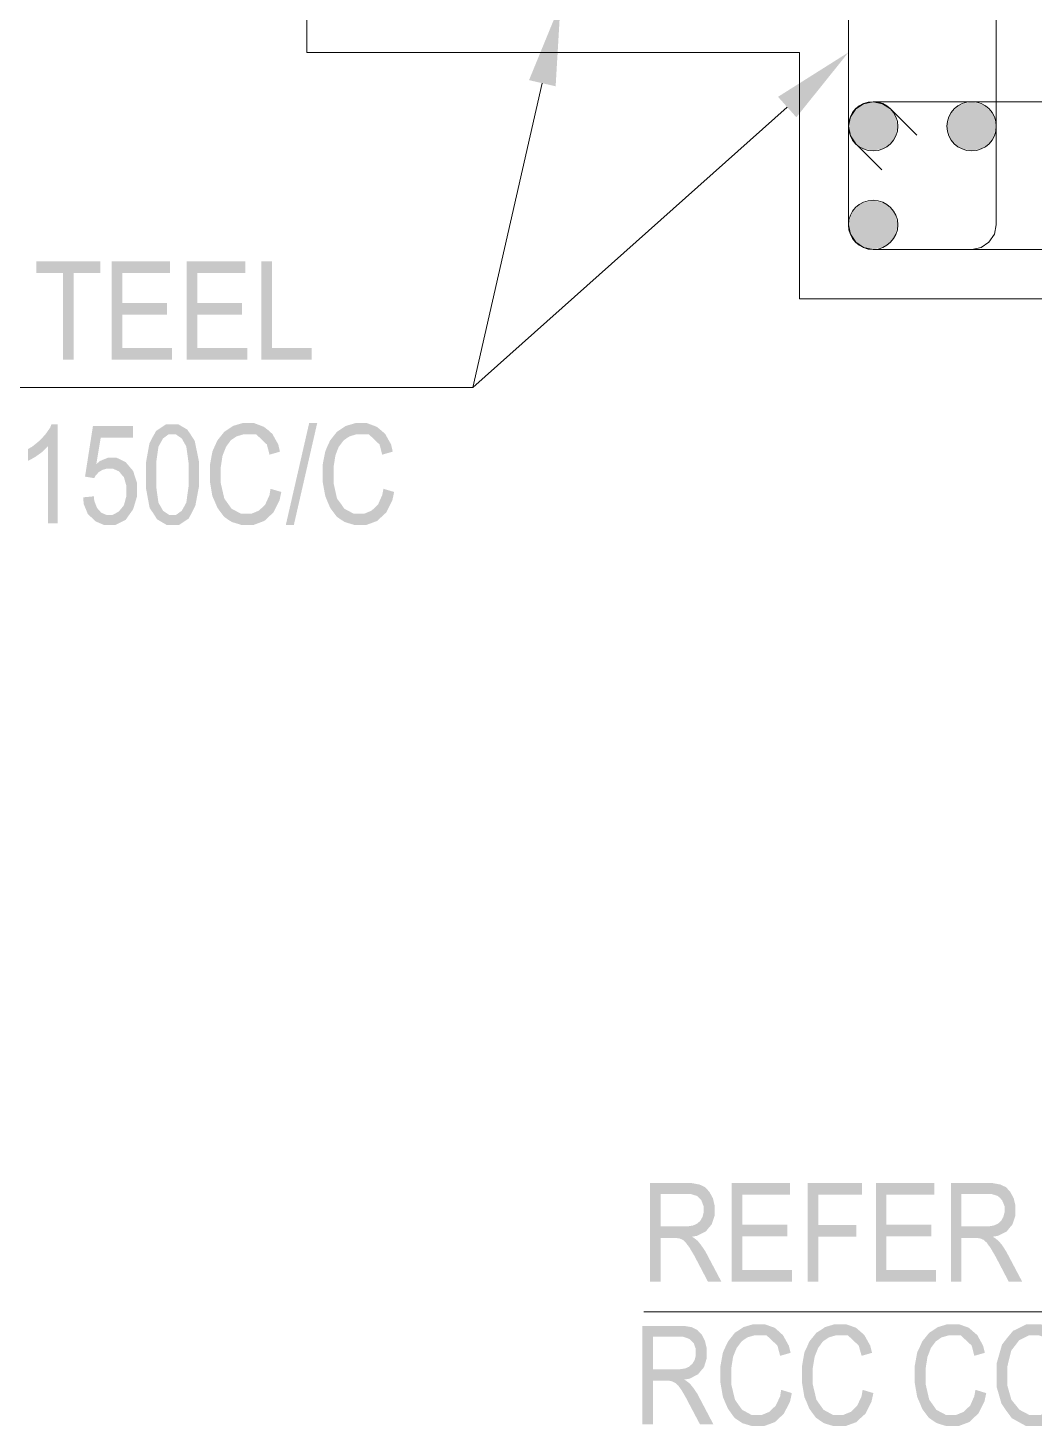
# Model space of a CAD drawing. Header units: millimetres. Extents: x 51.5 to 74.8, y 0.8 to 17.2.
# Drawn here: x 67.905 to 68.707, y 3.187 to 4.302 of the extents above; entities that cross this region are included whole.
import ezdxf

# ---------------------------------------------------------------- set-up
doc = ezdxf.new("R2010")
doc.units = ezdxf.units.MM
doc.layers.add('PDF_Geomertry', color=7, linetype='Continuous')
doc.layers.add('PDF_Solid Fills', color=7, linetype='Continuous')

msp = doc.modelspace()

# ---------------------------------------------------------------- hatches: boundary and pattern name
at = {"layer": 'PDF_Solid Fills', "transparency": 33554559}
for points in [[(67.933, 4.0372), (67.933, 4.1065), (67.9118, 4.1065), (67.9118, 4.1156), (67.9627, 4.1156), (67.9627, 4.1065), (67.9415, 4.1065), (67.9415, 4.0372)], [(67.9716, 4.0372), (67.9716, 4.1156), (68.0182, 4.1156), (68.0182, 4.1065), (67.9801, 4.1065), (67.9801, 4.0824), (68.0158, 4.0824), (68.0158, 4.0731), (67.9801, 4.0731), (67.9801, 4.0465), (68.0197, 4.0465), (68.0197, 4.0372)], [(68.0316, 4.0372), (68.0316, 4.1156), (68.0782, 4.1156), (68.0782, 4.1065), (68.0401, 4.1065), (68.0401, 4.0824), (68.0757, 4.0824), (68.0757, 4.0731), (68.0401, 4.0731), (68.0401, 4.0465), (68.0797, 4.0465), (68.0797, 4.0372)], [(68.0909, 4.0372), (68.0909, 4.1156), (68.0994, 4.1156), (68.0994, 4.0465), (68.1311, 4.0465), (68.1311, 4.0372)], [(67.9288, 3.9069), (67.9209, 3.9069), (67.9209, 3.9683), (67.9195, 3.9668), (67.9159, 3.9634), (67.9136, 3.9618), (67.9113, 3.9601), (67.907, 3.9576), (67.9051, 3.9568), (67.9051, 3.9661), (67.9084, 3.968), (67.9141, 3.9726), (67.9166, 3.9752), (67.9191, 3.978), (67.9227, 3.9831), (67.9237, 3.9858), (67.9288, 3.9858)], [(67.9491, 3.9276), (67.9575, 3.9284), (67.9579, 3.9247), (67.9601, 3.9191), (67.9618, 3.9172), (67.9634, 3.9154), (67.9675, 3.9136), (67.9697, 3.9136), (67.9725, 3.9136), (67.9773, 3.9162), (67.9794, 3.9187), (67.9815, 3.9213), (67.9834, 3.9284), (67.9834, 3.9329), (67.9834, 3.937), (67.9815, 3.9436), (67.9795, 3.9459), (67.9776, 3.9483), (67.9726, 3.9505), (67.9697, 3.9505), (67.9679, 3.9505), (67.9645, 3.9495), (67.9629, 3.9486), (67.9613, 3.9476), (67.9588, 3.9447), (67.9579, 3.9429), (67.9505, 3.9441), (67.9568, 3.9844), (67.9887, 3.9844), (67.9887, 3.9752), (67.963, 3.9752), (67.9595, 3.9541), (67.9625, 3.9566), (67.9686, 3.9591), (67.9718, 3.9591), (67.9758, 3.9591), (67.9829, 3.9556), (67.9858, 3.9522), (67.9888, 3.9487), (67.9918, 3.9394), (67.9918, 3.9336), (67.9918, 3.9279), (67.9888, 3.918), (67.9858, 3.9138), (67.9829, 3.9097), (67.9748, 3.9056), (67.9698, 3.9056), (67.9655, 3.9056), (67.9586, 3.9086), (67.9557, 3.9115), (67.9527, 3.9144), (67.9494, 3.9224)], [(68.0983, 3.9344), (68.1069, 3.9319), (68.1055, 3.9252), (68.1005, 3.9154), (68.097, 3.9122), (68.0934, 3.9088), (68.0848, 3.9056), (68.0797, 3.9056), (68.0752, 3.9056), (68.0676, 3.9079), (68.0644, 3.9099), (68.0612, 3.9122), (68.0561, 3.9191), (68.054, 3.924), (68.0519, 3.9288), (68.05, 3.9402), (68.05, 3.9468), (68.05, 3.9533), (68.052, 3.9641), (68.054, 3.9687), (68.0561, 3.9731), (68.0615, 3.9799), (68.065, 3.9822), (68.0684, 3.9845), (68.0761, 3.9868), (68.0804, 3.9868), (68.0851, 3.9868), (68.093, 3.9838), (68.0965, 3.9811), (68.0998, 3.9781), (68.1045, 3.9697), (68.1058, 3.964), (68.0975, 3.9616), (68.0954, 3.9697), (68.0868, 3.9779), (68.0802, 3.9779), (68.077, 3.9779), (68.0713, 3.9762), (68.069, 3.9747), (68.0666, 3.973), (68.0629, 3.9679), (68.0615, 3.9644), (68.0601, 3.9609), (68.0587, 3.952), (68.0587, 3.9468), (68.0587, 3.9387), (68.0615, 3.9266), (68.0644, 3.9226), (68.0672, 3.9186), (68.0748, 3.9145), (68.0795, 3.9145), (68.083, 3.9145), (68.089, 3.917), (68.0916, 3.9194), (68.0941, 3.9219), (68.0975, 3.9294)], [(68.1883, 3.9344), (68.1968, 3.9319), (68.1954, 3.9252), (68.1904, 3.9154), (68.1869, 3.9122), (68.1833, 3.9088), (68.1747, 3.9056), (68.1695, 3.9056), (68.1651, 3.9056), (68.1575, 3.9079), (68.1543, 3.9099), (68.1511, 3.9122), (68.1459, 3.9191), (68.1438, 3.924), (68.1419, 3.9288), (68.1398, 3.9402), (68.1398, 3.9468), (68.1398, 3.9533), (68.1419, 3.9641), (68.1438, 3.9687), (68.1459, 3.9731), (68.1513, 3.9799), (68.1548, 3.9822), (68.1583, 3.9845), (68.1661, 3.9868), (68.1702, 3.9868), (68.175, 3.9868), (68.183, 3.9838), (68.1863, 3.9811), (68.1897, 3.9781), (68.1944, 3.9697), (68.1957, 3.964), (68.1873, 3.9616), (68.1852, 3.9697), (68.1766, 3.9779), (68.1701, 3.9779), (68.1669, 3.9779), (68.1613, 3.9762), (68.159, 3.9747), (68.1566, 3.973), (68.1527, 3.9679), (68.1513, 3.9644), (68.15, 3.9609), (68.1486, 3.952), (68.1486, 3.9468), (68.1486, 3.9387), (68.1513, 3.9266), (68.1543, 3.9226), (68.157, 3.9186), (68.1647, 3.9145), (68.1694, 3.9145), (68.1729, 3.9145), (68.1788, 3.917), (68.1815, 3.9194), (68.184, 3.9219), (68.1873, 3.9294)], [(68.4658, 3.3026), (68.4658, 3.3811), (68.5123, 3.3811), (68.5123, 3.3718), (68.4743, 3.3718), (68.4743, 3.3479), (68.51, 3.3479), (68.51, 3.3386), (68.4743, 3.3386), (68.4743, 3.3119), (68.5138, 3.3119), (68.5138, 3.3026)], [(68.5262, 3.3026), (68.5262, 3.3811), (68.5695, 3.3811), (68.5695, 3.3718), (68.5347, 3.3718), (68.5347, 3.3476), (68.565, 3.3476), (68.565, 3.3383), (68.5347, 3.3383), (68.5347, 3.3026)], [(68.5807, 3.3026), (68.5807, 3.3811), (68.6272, 3.3811), (68.6272, 3.3718), (68.5891, 3.3718), (68.5891, 3.3479), (68.6248, 3.3479), (68.6248, 3.3386), (68.5891, 3.3386), (68.5891, 3.3119), (68.6287, 3.3119), (68.6287, 3.3026)], [(68.5052, 3.2163), (68.5137, 3.2137), (68.5123, 3.207), (68.5073, 3.1972), (68.5038, 3.194), (68.5002, 3.1906), (68.4916, 3.1874), (68.4865, 3.1874), (68.482, 3.1874), (68.4744, 3.1897), (68.4712, 3.1918), (68.468, 3.194), (68.4629, 3.2011), (68.4608, 3.2058), (68.4588, 3.2106), (68.4568, 3.222), (68.4568, 3.2286), (68.4568, 3.2351), (68.4588, 3.2461), (68.4608, 3.2505), (68.4629, 3.2549), (68.4683, 3.2618), (68.4718, 3.264), (68.4752, 3.2663), (68.483, 3.2686), (68.4873, 3.2686), (68.4919, 3.2686), (68.5, 3.2658), (68.5033, 3.2629), (68.5066, 3.2599), (68.5113, 3.2515), (68.5127, 3.2458), (68.5044, 3.2434), (68.5022, 3.2516), (68.4936, 3.2597), (68.487, 3.2597), (68.4838, 3.2597), (68.4783, 3.2581), (68.4759, 3.2565), (68.4736, 3.2548), (68.4698, 3.2497), (68.4683, 3.2462), (68.4669, 3.2427), (68.4655, 3.2338), (68.4655, 3.2286), (68.4655, 3.2205), (68.4684, 3.2084), (68.4712, 3.2044), (68.4741, 3.2004), (68.4816, 3.1963), (68.4863, 3.1963), (68.4898, 3.1963), (68.4959, 3.1988), (68.4984, 3.2013), (68.5009, 3.2037), (68.5044, 3.2112)], [(68.5701, 3.2163), (68.5787, 3.2137), (68.5772, 3.207), (68.5723, 3.1972), (68.5687, 3.194), (68.5652, 3.1906), (68.5565, 3.1874), (68.5515, 3.1874), (68.5469, 3.1874), (68.5393, 3.1897), (68.5362, 3.1918), (68.533, 3.194), (68.5277, 3.2011), (68.5258, 3.2058), (68.5237, 3.2106), (68.5218, 3.222), (68.5218, 3.2286), (68.5218, 3.2351), (68.5237, 3.2461), (68.5258, 3.2505), (68.5277, 3.2549), (68.5333, 3.2618), (68.5368, 3.264), (68.5402, 3.2663), (68.5479, 3.2686), (68.5522, 3.2686), (68.5568, 3.2686), (68.5648, 3.2658), (68.5682, 3.2629), (68.5715, 3.2599), (68.5762, 3.2515), (68.5776, 3.2458), (68.5693, 3.2434), (68.567, 3.2516), (68.5584, 3.2597), (68.552, 3.2597), (68.5487, 3.2597), (68.5432, 3.2581), (68.5408, 3.2565), (68.5384, 3.2548), (68.5347, 3.2497), (68.5333, 3.2462), (68.5319, 3.2427), (68.5304, 3.2338), (68.5304, 3.2286), (68.5304, 3.2205), (68.5333, 3.2084), (68.5361, 3.2044), (68.539, 3.2004), (68.5465, 3.1963), (68.5512, 3.1963), (68.5547, 3.1963), (68.5608, 3.1988), (68.5633, 3.2013), (68.5658, 3.2037), (68.5693, 3.2112)], [(68.66, 3.2163), (68.6686, 3.2137), (68.6672, 3.207), (68.6622, 3.1972), (68.6586, 3.194), (68.6551, 3.1906), (68.6465, 3.1874), (68.6413, 3.1874), (68.6369, 3.1874), (68.6293, 3.1897), (68.6261, 3.1918), (68.6229, 3.194), (68.6176, 3.2011), (68.6157, 3.2058), (68.6136, 3.2106), (68.6116, 3.222), (68.6116, 3.2286), (68.6116, 3.2351), (68.6136, 3.2461), (68.6157, 3.2505), (68.6176, 3.2549), (68.6232, 3.2618), (68.6266, 3.264), (68.6301, 3.2663), (68.6377, 3.2686), (68.642, 3.2686), (68.6468, 3.2686), (68.6547, 3.2658), (68.658, 3.2629), (68.6615, 3.2599), (68.6661, 3.2515), (68.6675, 3.2458), (68.6591, 3.2434), (68.657, 3.2516), (68.6483, 3.2597), (68.6419, 3.2597), (68.6387, 3.2597), (68.633, 3.2581), (68.6307, 3.2565), (68.6283, 3.2548), (68.6245, 3.2497), (68.6232, 3.2462), (68.6218, 3.2427), (68.6204, 3.2338), (68.6204, 3.2286), (68.6204, 3.2205), (68.6232, 3.2084), (68.6261, 3.2044), (68.6288, 3.2004), (68.6365, 3.1963), (68.6412, 3.1963), (68.6447, 3.1963), (68.6507, 3.1988), (68.6532, 3.2013), (68.6558, 3.2037), (68.6591, 3.2112)]]:
    msp.add_hatch(color=256, dxfattribs=at).paths.add_polyline_path(points)
h = msp.add_hatch(color=256, dxfattribs=at)
h.paths.add_polyline_path([(67.9991, 3.9456), (67.9991, 3.9555), (68.0018, 3.9705), (68.0044, 3.9756), (68.0072, 3.9806), (68.015, 3.9858), (68.0202, 3.9858), (68.0248, 3.9858), (68.032, 3.9816), (68.0347, 3.9776), (68.0379, 3.9726), (68.0412, 3.9566), (68.0412, 3.9456), (68.0412, 3.9358), (68.0384, 3.9209), (68.0358, 3.9158), (68.0332, 3.9108), (68.0254, 3.9056), (68.0201, 3.9056), (68.0155, 3.9056), (68.0079, 3.9101), (68.005, 3.9147), (68.002, 3.9191), (67.9991, 3.9347)])
h.paths.add_polyline_path([(68.0072, 3.9456), (68.0072, 3.9362), (68.009, 3.9233), (68.0109, 3.9201), (68.0127, 3.9168), (68.0175, 3.9136), (68.0204, 3.9136), (68.023, 3.9136), (68.0276, 3.9169), (68.0294, 3.9201), (68.0312, 3.9234), (68.033, 3.9362), (68.033, 3.9456), (68.033, 3.9552), (68.0312, 3.9681), (68.0294, 3.9713), (68.0276, 3.9745), (68.0227, 3.9779), (68.0198, 3.9779), (68.0172, 3.9779), (68.0126, 3.9745), (68.0108, 3.9712), (68.009, 3.968), (68.0072, 3.9552)])
h = msp.add_hatch(color=256, dxfattribs=at)
h.paths.add_polyline_path([(68.4007, 3.3026), (68.4007, 3.3811), (68.4293, 3.3811), (68.4337, 3.3811), (68.4402, 3.3799), (68.4425, 3.3788), (68.4445, 3.3779), (68.448, 3.3741), (68.4494, 3.3716), (68.4508, 3.369), (68.4522, 3.3631), (68.4522, 3.3597), (68.4522, 3.3552), (68.4498, 3.3481), (68.4475, 3.3454), (68.4452, 3.3426), (68.4384, 3.3391), (68.4341, 3.3383), (68.4358, 3.3373), (68.4386, 3.3351), (68.4395, 3.334), (68.4413, 3.3318), (68.4447, 3.3268), (68.4462, 3.324), (68.4575, 3.3026), (68.4468, 3.3026), (68.4382, 3.319), (68.4357, 3.3237), (68.4319, 3.3301), (68.4305, 3.3318), (68.4293, 3.3336), (68.4269, 3.3358), (68.4257, 3.3363), (68.4244, 3.3369), (68.4211, 3.3374), (68.419, 3.3374), (68.4091, 3.3374), (68.4091, 3.3026)])
h.paths.add_polyline_path([(68.4091, 3.3465), (68.4275, 3.3465), (68.4305, 3.3465), (68.4351, 3.3473), (68.4366, 3.348), (68.4382, 3.3487), (68.4407, 3.3509), (68.4416, 3.3524), (68.4425, 3.3541), (68.4434, 3.3577), (68.4434, 3.3597), (68.4434, 3.3627), (68.4416, 3.3673), (68.44, 3.3691), (68.4382, 3.3708), (68.433, 3.3724), (68.4295, 3.3724), (68.4091, 3.3724)])
h = msp.add_hatch(color=256, dxfattribs=at)
h.paths.add_polyline_path([(68.6404, 3.3026), (68.6404, 3.3811), (68.669, 3.3811), (68.6734, 3.3811), (68.68, 3.3799), (68.6822, 3.3788), (68.6843, 3.3779), (68.6877, 3.3741), (68.6891, 3.3716), (68.6905, 3.369), (68.6919, 3.3631), (68.6919, 3.3597), (68.6919, 3.3552), (68.6895, 3.3481), (68.6872, 3.3454), (68.685, 3.3426), (68.6782, 3.3391), (68.6738, 3.3383), (68.6755, 3.3373), (68.6783, 3.3351), (68.6793, 3.334), (68.6811, 3.3318), (68.6844, 3.3268), (68.6859, 3.324), (68.6972, 3.3026), (68.6865, 3.3026), (68.6779, 3.319), (68.6754, 3.3237), (68.6716, 3.3301), (68.6702, 3.3318), (68.669, 3.3336), (68.6666, 3.3358), (68.6654, 3.3363), (68.6641, 3.3369), (68.6608, 3.3374), (68.6587, 3.3374), (68.6488, 3.3374), (68.6488, 3.3026)])
h.paths.add_polyline_path([(68.6488, 3.3465), (68.6672, 3.3465), (68.6702, 3.3465), (68.6748, 3.3473), (68.6763, 3.348), (68.6779, 3.3487), (68.6804, 3.3509), (68.6813, 3.3524), (68.6822, 3.3541), (68.6832, 3.3577), (68.6832, 3.3597), (68.6832, 3.3627), (68.6813, 3.3673), (68.6797, 3.3691), (68.6779, 3.3708), (68.6727, 3.3724), (68.6693, 3.3724), (68.6488, 3.3724)])
h = msp.add_hatch(color=256, dxfattribs=at)
h.paths.add_polyline_path([(68.3945, 3.1888), (68.3945, 3.2673), (68.423, 3.2673), (68.4275, 3.2673), (68.4341, 3.2662), (68.4362, 3.2651), (68.4384, 3.264), (68.4419, 3.2604), (68.4433, 3.2577), (68.4445, 3.2552), (68.4459, 3.2493), (68.4459, 3.2459), (68.4459, 3.2415), (68.4437, 3.2343), (68.4413, 3.2315), (68.439, 3.2287), (68.4323, 3.2252), (68.4279, 3.2245), (68.4297, 3.2234), (68.4325, 3.2212), (68.4333, 3.2202), (68.4352, 3.2179), (68.4386, 3.2129), (68.44, 3.2101), (68.4512, 3.1888), (68.4405, 3.1888), (68.4319, 3.2051), (68.4294, 3.2099), (68.4257, 3.2163), (68.4244, 3.218), (68.4232, 3.2197), (68.4207, 3.2219), (68.4195, 3.2224), (68.4183, 3.2231), (68.415, 3.2237), (68.4129, 3.2237), (68.403, 3.2237), (68.403, 3.1888)])
h.paths.add_polyline_path([(68.403, 3.2327), (68.4213, 3.2327), (68.4244, 3.2327), (68.429, 3.2334), (68.4305, 3.2341), (68.432, 3.2348), (68.4345, 3.2372), (68.4354, 3.2387), (68.4363, 3.2402), (68.4372, 3.2438), (68.4372, 3.2459), (68.4372, 3.2488), (68.4355, 3.2536), (68.4337, 3.2552), (68.432, 3.2569), (68.4268, 3.2587), (68.4234, 3.2587), (68.403, 3.2587)])
h = msp.add_hatch(color=256, dxfattribs=at)
h.paths.add_polyline_path([(68.6768, 3.227), (68.6768, 3.237), (68.6812, 3.2524), (68.6855, 3.2579), (68.69, 3.2633), (68.7009, 3.2686), (68.7076, 3.2686), (68.7119, 3.2686), (68.7195, 3.2662), (68.7232, 3.2638), (68.7266, 3.2613), (68.7322, 3.2544), (68.7343, 3.2498), (68.7362, 3.2452), (68.7383, 3.2343), (68.7383, 3.228), (68.7383, 3.2193), (68.7344, 3.2051), (68.7304, 3.1995), (68.7261, 3.1936), (68.7145, 3.1874), (68.7075, 3.1874), (68.7004, 3.1874), (68.689, 3.1937), (68.6845, 3.1998), (68.6807, 3.2055), (68.6768, 3.219)])
h.paths.add_polyline_path([(68.6855, 3.2269), (68.6855, 3.2195), (68.6887, 3.2083), (68.6919, 3.2044), (68.6951, 3.2004), (68.7029, 3.1963), (68.7075, 3.1963), (68.7122, 3.1963), (68.7201, 3.2004), (68.7233, 3.2044), (68.7265, 3.2084), (68.7295, 3.2204), (68.7295, 3.2281), (68.7295, 3.2333), (68.728, 3.2423), (68.7263, 3.2463), (68.7251, 3.2494), (68.7212, 3.2543), (68.7187, 3.2561), (68.7162, 3.2579), (68.7107, 3.2597), (68.7076, 3.2597), (68.7027, 3.2597), (68.6948, 3.2558), (68.6918, 3.2518), (68.6886, 3.2477), (68.6855, 3.2352)])

# ---------------------------------------------------------------- linework, layer by layer
at = {"layer": 'PDF_Geomertry', "lineweight": 0}
for points in [[(68.1272, 4.4784), (68.1272, 4.2822), (68.5197, 4.2822), (68.5197, 4.0859), (68.912, 4.0859), (68.912, 3.8897), (69.3045, 3.8897), (69.3045, 3.6934), (69.8933, 3.6934), (69.8933, 3.8897), (69.5008, 3.8897), (69.5008, 4.0859), (69.1083, 4.0859), (69.1083, 4.2822), (68.7158, 4.2822), (68.7158, 4.4784)], [(68.6766, 4.4195), (68.6766, 4.1448), (68.6751, 4.1373), (68.6708, 4.1309), (68.6645, 4.1266), (68.657, 4.1251), (68.5784, 4.1251), (68.5709, 4.1266), (68.5647, 4.1309), (68.5604, 4.1373), (68.5588, 4.1448), (68.5588, 4.4195)], [(68.3148, 4.2576), (68.2594, 4.0151), (67.5454, 4.0151), (68.2594, 4.0151), (68.5101, 4.2386)], [(68.5854, 4.1886), (68.5647, 4.2094), (68.5604, 4.2158), (68.5588, 4.2233), (68.5604, 4.2308), (68.5647, 4.2372), (68.5709, 4.2413), (68.5784, 4.2429), (69.0494, 4.2429)], [(69.0494, 4.1251), (68.5784, 4.1251), (68.5709, 4.1266), (68.5647, 4.1309), (68.5604, 4.1373), (68.5588, 4.1448), (68.5588, 4.2233), (68.5604, 4.2308), (68.5647, 4.2372), (68.5709, 4.2413), (68.5784, 4.2429), (68.5859, 4.2413), (68.5923, 4.2372), (68.6132, 4.2163)], [(69.7127, 3.4727), (69.713, 3.2784), (68.3958, 3.2784), (69.713, 3.2784), (69.7125, 3.6136)]]:
    msp.add_lwpolyline(points, dxfattribs=at)
for points in [[(68.5982, 4.2233), (68.5982, 4.2341), (68.5893, 4.2429), (68.5784, 4.2429), (68.5676, 4.2429), (68.5588, 4.2341), (68.5588, 4.2233), (68.5588, 4.2124), (68.5676, 4.2037), (68.5784, 4.2037), (68.5893, 4.2037), (68.5982, 4.2124), (68.5982, 4.2233)], [(68.5982, 4.2233), (68.5982, 4.2341), (68.5893, 4.2429), (68.5784, 4.2429), (68.5676, 4.2429), (68.5588, 4.2341), (68.5588, 4.2233), (68.5588, 4.2124), (68.5676, 4.2037), (68.5784, 4.2037), (68.5893, 4.2037), (68.5982, 4.2124), (68.5982, 4.2233)], [(68.6766, 4.2233), (68.6766, 4.2341), (68.6679, 4.2429), (68.657, 4.2429), (68.6462, 4.2429), (68.6373, 4.2341), (68.6373, 4.2233), (68.6373, 4.2124), (68.6462, 4.2037), (68.657, 4.2037), (68.6679, 4.2037), (68.6766, 4.2124), (68.6766, 4.2233)], [(68.5982, 4.1448), (68.5982, 4.1556), (68.5893, 4.1644), (68.5784, 4.1644), (68.5676, 4.1644), (68.5588, 4.1556), (68.5588, 4.1448), (68.5588, 4.134), (68.5676, 4.1251), (68.5784, 4.1251), (68.5893, 4.1251), (68.5982, 4.134), (68.5982, 4.1448)]]:
    msp.add_open_spline(points, degree=3, knots=[0, 0, 0, 0, 1, 1, 1, 2, 2, 2, 3, 3, 3, 4, 4, 4, 4], dxfattribs=at)
at = {"layer": 'PDF_Solid Fills', "transparency": 33554559}
for points in [[(68.3043, 4.2601), (68.3294, 4.3213), (68.3043, 4.2601), (68.3255, 4.2552)], [(68.5027, 4.2468), (68.5588, 4.2822), (68.5027, 4.2468), (68.5173, 4.2305)], [(68.5687, 4.2402), (68.5615, 4.233), (68.5784, 4.2233)], [(68.5784, 4.2429), (68.5687, 4.2402), (68.5784, 4.2233)], [(68.5883, 4.2402), (68.5784, 4.2429), (68.5784, 4.2233)], [(68.5955, 4.233), (68.5883, 4.2402), (68.5784, 4.2233)], [(68.6472, 4.2402), (68.64, 4.233), (68.657, 4.2233)], [(68.657, 4.2429), (68.6472, 4.2402), (68.657, 4.2233)], [(68.6668, 4.2402), (68.657, 4.2429), (68.657, 4.2233)], [(68.674, 4.233), (68.6668, 4.2402), (68.657, 4.2233)], [(68.5615, 4.233), (68.5588, 4.2233), (68.5784, 4.2233)], [(68.5588, 4.2233), (68.5615, 4.2134), (68.5784, 4.2233)], [(68.5615, 4.2134), (68.5687, 4.2062), (68.5784, 4.2233)], [(68.5687, 4.2062), (68.5784, 4.2037), (68.5784, 4.2233)], [(68.5982, 4.2233), (68.5955, 4.233), (68.5784, 4.2233)], [(68.5955, 4.2134), (68.5982, 4.2233), (68.5784, 4.2233)], [(68.5883, 4.2062), (68.5955, 4.2134), (68.5784, 4.2233)], [(68.5784, 4.2037), (68.5883, 4.2062), (68.5784, 4.2233)], [(68.64, 4.233), (68.6373, 4.2233), (68.657, 4.2233)], [(68.6373, 4.2233), (68.64, 4.2134), (68.657, 4.2233)], [(68.64, 4.2134), (68.6472, 4.2062), (68.657, 4.2233)], [(68.6472, 4.2062), (68.657, 4.2037), (68.657, 4.2233)], [(68.6766, 4.2233), (68.674, 4.233), (68.657, 4.2233)], [(68.674, 4.2134), (68.6766, 4.2233), (68.657, 4.2233)], [(68.6668, 4.2062), (68.674, 4.2134), (68.657, 4.2233)], [(68.657, 4.2037), (68.6668, 4.2062), (68.657, 4.2233)], [(68.5615, 4.1545), (68.5687, 4.1618), (68.5784, 4.1448)], [(68.5687, 4.1618), (68.5784, 4.1644), (68.5784, 4.1448)], [(68.5784, 4.1644), (68.5883, 4.1618), (68.5784, 4.1448)], [(68.5883, 4.1618), (68.5955, 4.1545), (68.5784, 4.1448)], [(68.5588, 4.1448), (68.5615, 4.1545), (68.5784, 4.1448)], [(68.5955, 4.1545), (68.5982, 4.1448), (68.5784, 4.1448)], [(68.5615, 4.1349), (68.5588, 4.1448), (68.5784, 4.1448)], [(68.5687, 4.1277), (68.5615, 4.1349), (68.5784, 4.1448)], [(68.5784, 4.1251), (68.5687, 4.1277), (68.5784, 4.1448)], [(68.5883, 4.1277), (68.5784, 4.1251), (68.5784, 4.1448)], [(68.5955, 4.1349), (68.5883, 4.1277), (68.5784, 4.1448)], [(68.5982, 4.1448), (68.5955, 4.1349), (68.5784, 4.1448)], [(68.1105, 3.9056), (68.1291, 3.9868), (68.1169, 3.9056), (68.1355, 3.9868)]]:
    msp.add_solid(points, dxfattribs=at)

doc.saveas('drawing.dxf')
